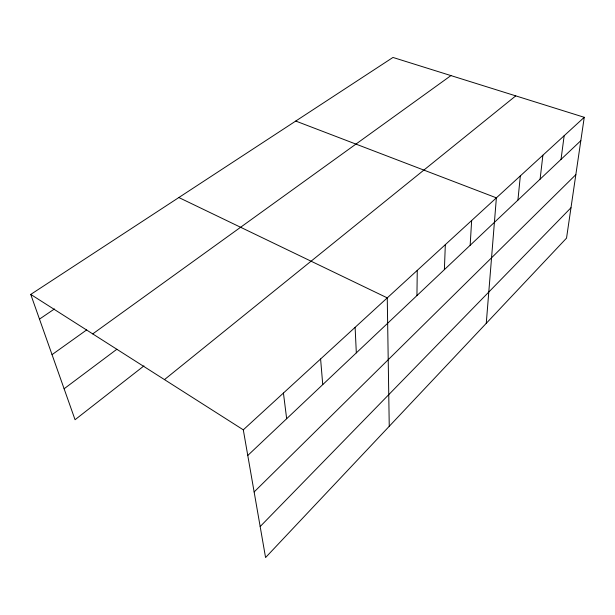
<?xml version="1.0" encoding="UTF-8"?>
<svg xmlns="http://www.w3.org/2000/svg" width="615" height="615" viewBox="0 0 615 615"><rect width="100%" height="100%" fill="white"/><g stroke="black" fill="none" stroke-linecap="round" stroke-linejoin="round"><path stroke-width="0.92" d="M416.939 295.577L417.262 270.369M444.384 269.639L445.329 244.639M470.16 245.277L471.651 220.516M486.265 323.313L496.382 197.846L295.746 121.055M517.922 200.129L520.336 175.882M540.093 179.173L542.891 155.211M561.026 159.385L564.163 135.715M584.25 117.304L566.53 238.128L265.572 557.551L243.302 429.831L30.75 294.416L392.97 57.449L584.25 117.304L243.302 429.831M260.168 526.548L570.981 207.755M254.133 491.954L575.832 174.675M247.768 455.477L580.821 140.681M164.474 379.609L515.754 95.871M143.948 365.894L75.053 419.722L30.75 294.416M64.106 388.772L116.842 349.266M92.727 333.899L450.941 75.591M52.044 354.64L86.677 329.909M39.483 319.116L54.458 308.953M178.842 197.53L387.258 297.875L389.249 426.28M283.43 393.039L286.659 418.723M320.6 358.976L322.744 384.613M355.116 327.334L356.323 352.872"/></g></svg>
